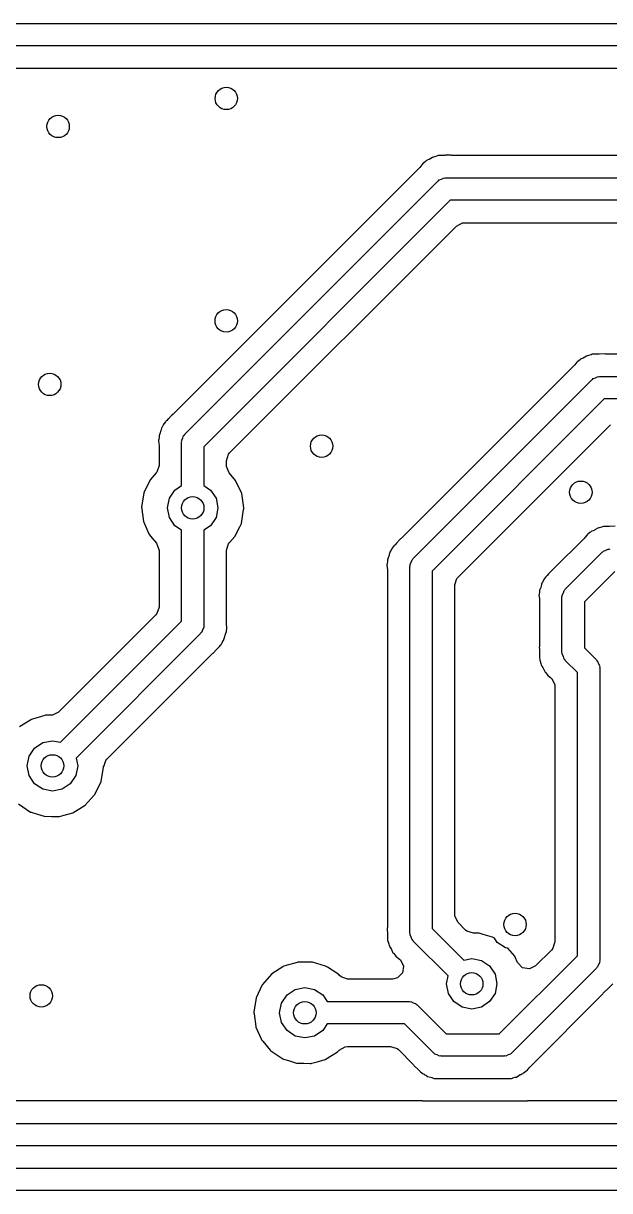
# Model space of a CAD drawing. Extents: x 100.2 to 143.8, y -109.8 to -50.2.
# Drawn here: x 119.29 to 124.52, y -104.54 to -94.13 of the extents above; entities that cross this region are included whole.
import ezdxf

# ---------------------------------------------------------------- set-up
doc = ezdxf.new("R2010")
doc.units = 0
doc.layers.add('BLACK', color=7, linetype='CONTINUOUS')

msp = doc.modelspace()

# ---------------------------------------------------------------- linework, layer by layer
at = {"layer": 'BLACK', "linetype": 'CONTINUOUS'}
for p, q in [((117.369, -94.131), (132.38, -94.131)), ((132.338, -94.331), (117.41, -94.331)), ((117.534, -94.5315), (132.214, -94.5315)), ((122.989, -95.3098), (122.98, -95.3134)), ((122.998, -95.3094), (122.989, -95.3098)), ((123.002, -95.3093), (122.998, -95.3094)), ((123.018, -95.3087), (123.002, -95.3093)), ((123.024, -95.3083), (123.018, -95.3087)), ((123.028, -95.3075), (123.024, -95.3083)), ((123.048, -95.3075), (123.028, -95.3075)), ((123.051, -95.3074), (123.048, -95.3075)), ((123.101, -95.3056), (123.051, -95.3074)), ((123.105, -95.3072), (123.101, -95.3056)), ((123.11, -95.3075), (123.105, -95.3072)), ((124.746, -95.3075), (123.11, -95.3075)), ((122.833, -95.4048), (122.824, -95.4148)), ((122.851, -95.3815), (122.833, -95.4048)), ((122.859, -95.3766), (122.851, -95.3815)), ((122.877, -95.3623), (122.859, -95.3766)), ((122.881, -95.358), (122.877, -95.3623)), ((122.886, -95.354), (122.881, -95.358)), ((122.892, -95.3512), (122.886, -95.354)), ((122.906, -95.3453), (122.892, -95.3512)), ((122.892, -95.3512), (122.892, -95.3512)), ((122.91, -95.3435), (122.906, -95.3453)), ((122.923, -95.3368), (122.91, -95.3435)), ((122.938, -95.3276), (122.923, -95.3368)), ((122.946, -95.3228), (122.938, -95.3276)), ((122.938, -95.3276), (122.938, -95.3276)), ((122.957, -95.3207), (122.946, -95.3228)), ((122.978, -95.3143), (122.957, -95.3207)), ((122.98, -95.3134), (122.978, -95.3143)), ((122.98, -95.3134), (122.98, -95.3134)), ((122.824, -95.4148), (120.625, -97.6137)), ((123.019, -95.5199), (123.04, -95.5092)), ((123.04, -95.5092), (123.048, -95.5105)), ((123.048, -95.5105), (123.056, -95.508)), ((123.056, -95.508), (124.87, -95.508)), ((120.729, -97.7933), (122.985, -95.5373)), ((122.985, -95.5373), (122.992, -95.5336)), ((122.992, -95.5336), (122.997, -95.5271)), ((122.997, -95.5271), (123.019, -95.5199)), ((123.097, -95.708), (120.9, -97.9054)), ((124.911, -95.708), (123.097, -95.708)), ((123.151, -95.9375), (123.206, -95.9097)), ((123.206, -95.9097), (123.221, -95.9085)), ((123.221, -95.9085), (124.857, -95.9085)), ((121.129, -97.9595), (123.151, -95.9375)), ((124.401, -97.0785), (124.397, -97.0793)), ((124.421, -97.0785), (124.401, -97.0785)), ((124.424, -97.0784), (124.421, -97.0785)), ((124.474, -97.0766), (124.424, -97.0784)), ((124.478, -97.0782), (124.474, -97.0766)), ((124.483, -97.0785), (124.478, -97.0782)), ((129.408, -97.0785), (124.483, -97.0785)), ((124.206, -97.1758), (124.197, -97.1858)), ((124.224, -97.1525), (124.206, -97.1758)), ((124.232, -97.1476), (124.224, -97.1525)), ((124.25, -97.1333), (124.232, -97.1476)), ((124.254, -97.129), (124.25, -97.1333)), ((124.259, -97.125), (124.254, -97.129)), ((124.265, -97.1222), (124.259, -97.125)), ((124.283, -97.1145), (124.265, -97.1222)), ((124.265, -97.1222), (124.265, -97.1222)), ((124.296, -97.1078), (124.283, -97.1145)), ((124.311, -97.0986), (124.296, -97.1078)), ((124.319, -97.0938), (124.311, -97.0986)), ((124.311, -97.0986), (124.311, -97.0986)), ((124.33, -97.0917), (124.319, -97.0938)), ((124.351, -97.0853), (124.33, -97.0917)), ((124.353, -97.0844), (124.351, -97.0853)), ((124.362, -97.0808), (124.353, -97.0844)), ((124.353, -97.0844), (124.353, -97.0844)), ((124.371, -97.0804), (124.362, -97.0808)), ((124.375, -97.0803), (124.371, -97.0804)), ((124.391, -97.0797), (124.375, -97.0803)), ((124.397, -97.0793), (124.391, -97.0797)), ((124.197, -97.1858), (122.662, -98.7212)), ((124.392, -97.2909), (124.413, -97.2802)), ((124.413, -97.2802), (124.421, -97.2815)), ((124.421, -97.2815), (124.429, -97.279)), ((124.429, -97.279), (131.677, -97.279)), ((122.766, -98.9008), (124.358, -97.3083)), ((124.358, -97.3083), (124.365, -97.3046)), ((124.365, -97.3046), (124.37, -97.2981)), ((124.37, -97.2981), (124.392, -97.2909)), ((124.47, -97.479), (122.936, -99.0129)), ((131.636, -97.479), (124.47, -97.479)), ((120.542, -97.7006), (120.538, -97.7091)), ((120.561, -97.6795), (120.542, -97.7006)), ((120.562, -97.6789), (120.561, -97.6795)), ((120.565, -97.675), (120.562, -97.6789)), ((120.568, -97.6713), (120.565, -97.675)), ((120.582, -97.6575), (120.568, -97.6713)), ((120.584, -97.6548), (120.582, -97.6575)), ((120.612, -97.6253), (120.584, -97.6548)), ((120.618, -97.6186), (120.612, -97.6253)), ((120.622, -97.6164), (120.618, -97.6186)), ((120.625, -97.6137), (120.622, -97.6164)), ((120.503, -97.7981), (120.5, -97.8046)), ((120.5, -97.8046), (120.5, -97.8109)), ((120.51, -97.7799), (120.503, -97.7981)), ((120.514, -97.7661), (120.51, -97.7799)), ((120.515, -97.7637), (120.514, -97.7661)), ((120.521, -97.7401), (120.515, -97.7637)), ((120.526, -97.7326), (120.521, -97.7401)), ((120.527, -97.7307), (120.526, -97.7326)), ((120.526, -97.7326), (120.526, -97.7326)), ((120.537, -97.7113), (120.527, -97.7307)), ((120.538, -97.7091), (120.537, -97.7113)), ((120.538, -97.7091), (120.538, -97.7091)), ((120.712, -97.8275), (120.719, -97.8052)), ((120.719, -97.8052), (120.726, -97.8005)), ((120.726, -97.8005), (120.729, -97.7933)), ((123.166, -99.067), (124.524, -97.7085)), ((120.497, -97.8399), (120.495, -97.8491)), ((120.495, -97.8491), (120.499, -97.878)), ((120.5, -97.8171), (120.497, -97.8399)), ((120.499, -97.878), (120.5, -97.8913)), ((120.5, -97.8109), (120.5, -97.8171)), ((120.5, -97.8913), (120.5, -98.0722)), ((120.7, -97.864), (120.702, -97.8563)), ((120.7, -98.2514), (120.7, -97.864)), ((120.701, -97.8484), (120.712, -97.8275)), ((120.702, -97.8563), (120.701, -97.8484)), ((120.9, -97.9054), (120.9, -98.2514)), ((121.101, -98.0295), (121.119, -97.9713)), ((121.119, -97.9713), (121.129, -97.9595)), ((120.5, -98.0722), (120.481, -98.1304)), ((121.101, -98.0718), (121.101, -98.0295)), ((121.101, -98.08), (121.101, -98.0718)), ((121.125, -98.1364), (121.101, -98.08)), ((120.42, -98.2001), (120.365, -98.3169)), ((120.475, -98.1377), (120.42, -98.2001)), ((120.481, -98.1304), (120.475, -98.1377)), ((121.183, -98.2048), (121.125, -98.1364)), ((121.237, -98.3223), (121.183, -98.2048)), ((120.365, -98.3169), (120.345, -98.4444)), ((120.592, -98.3639), (120.641, -98.2909)), ((120.641, -98.2909), (120.7, -98.2514)), ((120.9, -98.2514), (120.959, -98.2909)), ((120.959, -98.2909), (121.008, -98.3639)), ((121.255, -98.45), (121.237, -98.3223)), ((120.575, -98.45), (120.592, -98.3639)), ((121.008, -98.3639), (121.025, -98.45)), ((120.345, -98.4444), (120.346, -98.4514)), ((120.346, -98.4514), (120.346, -98.4514)), ((120.346, -98.4514), (120.347, -98.4608)), ((120.347, -98.4608), (120.362, -98.5724)), ((120.592, -98.5361), (120.575, -98.45)), ((121.025, -98.45), (121.008, -98.5361)), ((121.234, -98.5884), (121.248, -98.5046)), ((121.248, -98.5046), (121.254, -98.4649)), ((121.254, -98.4649), (121.255, -98.4611)), ((121.254, -98.4649), (121.254, -98.4649)), ((121.255, -98.4611), (121.255, -98.45)), ((120.362, -98.5724), (120.364, -98.5788)), ((120.364, -98.5788), (120.364, -98.5788)), ((120.364, -98.5788), (120.409, -98.6811)), ((120.641, -98.6091), (120.592, -98.5361)), ((120.7, -98.6486), (120.641, -98.6091)), ((120.959, -98.6091), (120.9, -98.6486)), ((121.008, -98.5361), (120.959, -98.6091)), ((121.177, -98.7045), (121.219, -98.6175)), ((121.219, -98.6175), (121.231, -98.5947)), ((121.231, -98.5947), (121.234, -98.5884)), ((121.231, -98.5947), (121.231, -98.5947)), ((124.412, -98.6305), (124.392, -98.6428)), ((124.421, -98.6289), (124.412, -98.6305)), ((124.423, -98.6284), (124.421, -98.6289)), ((124.421, -98.6289), (124.421, -98.6289)), ((124.444, -98.6221), (124.423, -98.6284)), ((124.446, -98.6211), (124.444, -98.6221)), ((124.455, -98.6175), (124.446, -98.6211)), ((124.446, -98.6211), (124.446, -98.6211)), ((124.464, -98.6172), (124.455, -98.6175)), ((124.465, -98.6171), (124.464, -98.6172)), ((124.484, -98.6164), (124.465, -98.6171)), ((124.489, -98.6161), (124.484, -98.6164)), ((124.494, -98.6153), (124.489, -98.6161)), ((124.513, -98.6153), (124.494, -98.6153)), ((124.517, -98.6152), (124.513, -98.6153)), ((124.566, -98.6133), (124.517, -98.6152)), ((120.409, -98.6811), (120.414, -98.6905)), ((120.414, -98.6905), (120.439, -98.7212)), ((120.439, -98.7212), (120.476, -98.7651)), ((120.7, -99.4586), (120.7, -98.6486)), ((120.9, -98.6486), (120.9, -99.5)), ((121.13, -98.7564), (121.177, -98.7045)), ((122.648, -98.7328), (122.621, -98.7623)), ((122.654, -98.7261), (122.648, -98.7328)), ((122.659, -98.7239), (122.654, -98.7261)), ((122.662, -98.7212), (122.659, -98.7239)), ((124.29, -98.7226), (124.018, -98.9944)), ((124.299, -98.7125), (124.29, -98.7226)), ((124.316, -98.6893), (124.299, -98.7125)), ((124.324, -98.6844), (124.316, -98.6893)), ((124.342, -98.6701), (124.324, -98.6844)), ((124.347, -98.6657), (124.342, -98.6701)), ((124.352, -98.6617), (124.347, -98.6657)), ((124.358, -98.659), (124.352, -98.6617)), ((124.372, -98.6531), (124.358, -98.659)), ((124.358, -98.659), (124.358, -98.659)), ((124.376, -98.6512), (124.372, -98.6531)), ((124.389, -98.6445), (124.376, -98.6512)), ((124.392, -98.6428), (124.389, -98.6445)), ((120.476, -98.7651), (120.499, -98.8218)), ((120.499, -98.8218), (120.5, -98.8288)), ((120.5, -98.8288), (120.5, -99.3345)), ((121.101, -98.8275), (121.119, -98.7693)), ((121.101, -99.4727), (121.101, -98.8275)), ((121.119, -98.7693), (121.126, -98.7611)), ((121.126, -98.7611), (121.13, -98.7564)), ((122.562, -98.8401), (122.557, -98.8477)), ((122.564, -98.8382), (122.562, -98.8401)), ((122.562, -98.8401), (122.562, -98.8401)), ((122.574, -98.8189), (122.564, -98.8382)), ((122.575, -98.8167), (122.574, -98.8189)), ((122.578, -98.8082), (122.575, -98.8167)), ((122.575, -98.8167), (122.575, -98.8167)), ((122.598, -98.7864), (122.578, -98.8082)), ((122.602, -98.7825), (122.598, -98.7864)), ((122.604, -98.7788), (122.602, -98.7825)), ((122.618, -98.765), (122.604, -98.7788)), ((122.621, -98.7623), (122.618, -98.765)), ((124.122, -99.174), (124.451, -98.845)), ((124.451, -98.845), (124.458, -98.8414)), ((124.458, -98.8414), (124.463, -98.8348)), ((124.463, -98.8348), (124.485, -98.8276)), ((124.485, -98.8276), (124.506, -98.817)), ((124.506, -98.817), (124.514, -98.8182)), ((124.514, -98.8182), (124.522, -98.8158)), ((122.533, -98.9475), (122.531, -98.9566)), ((122.536, -98.9246), (122.533, -98.9475)), ((122.537, -98.9121), (122.536, -98.9184)), ((122.536, -98.9184), (122.536, -98.9246)), ((122.539, -98.9056), (122.537, -98.9121)), ((122.546, -98.8874), (122.539, -98.9056)), ((122.551, -98.8736), (122.546, -98.8874)), ((122.553, -98.8655), (122.551, -98.8736)), ((122.557, -98.8477), (122.553, -98.8655)), ((122.738, -98.9559), (122.748, -98.935)), ((122.748, -98.935), (122.756, -98.9127)), ((122.756, -98.9127), (122.762, -98.908)), ((122.762, -98.908), (122.766, -98.9008)), ((122.531, -98.9566), (122.535, -98.9855)), ((122.535, -98.9855), (122.536, -98.9989)), ((122.536, -98.9989), (122.536, -102.187)), ((122.736, -98.9715), (122.739, -98.9638)), ((122.736, -102.24), (122.736, -98.9715)), ((122.739, -98.9638), (122.738, -98.9559)), ((122.936, -99.0129), (122.936, -102.199)), ((123.961, -99.052), (123.958, -99.0557)), ((123.974, -99.0382), (123.961, -99.052)), ((123.977, -99.0356), (123.974, -99.0382)), ((124.004, -99.006), (123.977, -99.0356)), ((124.01, -98.9993), (124.004, -99.006)), ((124.015, -98.9971), (124.01, -98.9993)), ((124.018, -98.9944), (124.015, -98.9971)), ((124.563, -99.0158), (124.293, -99.2862)), ((123.137, -99.137), (123.156, -99.0788)), ((123.137, -102.075), (123.137, -99.137)), ((123.156, -99.0788), (123.166, -99.067)), ((123.907, -99.1468), (123.903, -99.1606)), ((123.911, -99.1298), (123.907, -99.1468)), ((123.913, -99.1209), (123.911, -99.1298)), ((123.918, -99.1134), (123.913, -99.1209)), ((123.92, -99.1114), (123.918, -99.1134)), ((123.918, -99.1134), (123.918, -99.1134)), ((123.93, -99.0921), (123.92, -99.1114)), ((123.931, -99.0899), (123.93, -99.0921)), ((123.934, -99.0814), (123.931, -99.0899)), ((123.931, -99.0899), (123.931, -99.0899)), ((123.95, -99.0645), (123.934, -99.0814)), ((123.955, -99.0597), (123.95, -99.0645)), ((123.958, -99.0557), (123.955, -99.0597)), ((123.89, -99.2207), (123.887, -99.2298)), ((123.887, -99.2298), (123.891, -99.2587)), ((123.892, -99.1978), (123.89, -99.2207)), ((123.891, -99.2587), (123.892, -99.2721)), ((123.893, -99.1854), (123.892, -99.1917)), ((123.892, -99.1917), (123.892, -99.1978)), ((123.895, -99.1789), (123.893, -99.1854)), ((123.903, -99.1606), (123.895, -99.1789)), ((124.093, -99.2448), (124.095, -99.2371)), ((124.093, -99.7388), (124.093, -99.2448)), ((124.094, -99.2291), (124.105, -99.2082)), ((124.095, -99.2371), (124.094, -99.2291)), ((124.105, -99.2082), (124.112, -99.186)), ((124.112, -99.186), (124.118, -99.1812)), ((124.118, -99.1812), (124.122, -99.174)), ((120.5, -99.3345), (120.481, -99.3927)), ((123.892, -99.2721), (123.892, -99.6852)), ((124.293, -99.2862), (124.293, -99.6973)), ((120.471, -99.4045), (119.605, -100.27)), ((119.62, -100.539), (120.7, -99.4586)), ((120.481, -99.3927), (120.471, -99.4045)), ((120.871, -99.5707), (119.761, -100.68)), ((120.874, -99.5635), (120.871, -99.5707)), ((120.881, -99.5588), (120.874, -99.5635)), ((120.888, -99.5365), (120.881, -99.5588)), ((120.899, -99.5156), (120.888, -99.5365)), ((120.9, -99.5), (120.898, -99.5077)), ((120.898, -99.5077), (120.899, -99.5156)), ((121.09, -99.5841), (121.097, -99.5659)), ((121.097, -99.5659), (121.1, -99.5594)), ((121.097, -99.5659), (121.097, -99.5659)), ((121.1, -99.5594), (121.101, -99.5531)), ((121.101, -99.486), (121.101, -99.4727)), ((121.105, -99.5149), (121.101, -99.486)), ((121.101, -99.5469), (121.103, -99.5241)), ((121.101, -99.5531), (121.101, -99.5469)), ((121.103, -99.5238), (121.105, -99.5149)), ((121.103, -99.5241), (121.103, -99.5238)), ((121.103, -99.5238), (121.103, -99.5238)), ((121.038, -99.6851), (121.052, -99.6701)), ((121.052, -99.6701), (121.058, -99.6634)), ((121.058, -99.6634), (121.063, -99.6527)), ((121.063, -99.6527), (121.073, -99.6333)), ((121.073, -99.6333), (121.074, -99.6314)), ((121.074, -99.6314), (121.079, -99.6239)), ((121.074, -99.6314), (121.074, -99.6314)), ((121.079, -99.6239), (121.086, -99.5979)), ((121.086, -99.5979), (121.09, -99.5841)), ((120.034, -100.691), (120.975, -99.7503)), ((120.975, -99.7503), (120.978, -99.7476)), ((120.978, -99.7476), (120.982, -99.7454)), ((120.982, -99.7454), (121.016, -99.7092)), ((121.016, -99.7092), (121.018, -99.7065)), ((121.018, -99.7065), (121.032, -99.6927)), ((121.032, -99.6927), (121.035, -99.689)), ((121.035, -99.689), (121.038, -99.6851)), ((123.892, -99.6894), (123.89, -99.6941)), ((123.89, -99.6941), (123.891, -99.7092)), ((123.891, -99.7092), (123.892, -99.7435)), ((123.892, -99.6852), (123.892, -99.6894)), ((123.892, -99.7435), (123.892, -99.7472)), ((123.892, -99.7472), (123.892, -99.7667)), ((123.892, -99.7667), (123.893, -99.7711)), ((123.893, -99.7711), (123.893, -99.7763)), ((123.893, -99.7763), (123.895, -99.806)), ((124.095, -99.7464), (124.093, -99.7388)), ((124.094, -99.7544), (124.095, -99.7464)), ((124.105, -99.7753), (124.094, -99.7544)), ((124.112, -99.7975), (124.105, -99.7753)), ((124.293, -99.6973), (124.401, -99.8053)), ((123.895, -99.806), (123.898, -99.8144)), ((123.898, -99.8144), (123.898, -99.8144)), ((123.898, -99.8144), (123.899, -99.8165)), ((123.899, -99.8165), (123.905, -99.8375)), ((123.905, -99.8375), (123.908, -99.8488)), ((123.908, -99.8488), (123.914, -99.8599)), ((123.914, -99.8599), (123.922, -99.8715)), ((123.922, -99.8715), (123.928, -99.8843)), ((123.928, -99.8843), (123.939, -99.9088)), ((124.118, -99.8023), (124.112, -99.7975)), ((124.122, -99.8095), (124.118, -99.8023)), ((124.23, -99.9174), (124.122, -99.8095)), ((124.401, -99.8053), (124.404, -99.8125)), ((124.404, -99.8125), (124.411, -99.8172)), ((124.411, -99.8172), (124.418, -99.8395)), ((124.418, -99.8395), (124.429, -99.8604)), ((124.429, -99.8604), (124.428, -99.8683)), ((124.428, -99.8683), (124.43, -99.876)), ((124.43, -99.876), (124.43, -102.483)), ((123.939, -99.9088), (123.943, -99.9137)), ((123.943, -99.9137), (123.947, -99.9181)), ((123.947, -99.9181), (123.961, -99.9361)), ((123.961, -99.9361), (123.966, -99.9441)), ((123.966, -99.9441), (123.99, -99.9618)), ((123.99, -99.9618), (124, -99.9706)), ((124, -99.9706), (124.001, -99.9715)), ((124.001, -99.9715), (124.028, -100.026)), ((124.23, -102.442), (124.23, -99.9174)), ((124.028, -100.026), (124.03, -100.041)), ((124.03, -100.041), (124.03, -102.318)), ((119.481, -100.301), (119.371, -100.333)), ((119.488, -100.299), (119.481, -100.301)), ((119.481, -100.301), (119.481, -100.301)), ((119.495, -100.299), (119.488, -100.299)), ((119.498, -100.299), (119.495, -100.299)), ((119.534, -100.299), (119.498, -100.299)), ((119.55, -100.298), (119.534, -100.299)), ((119.605, -100.27), (119.55, -100.298)), ((119.364, -100.335), (119.255, -100.403)), ((119.371, -100.333), (119.364, -100.335)), ((119.371, -100.333), (119.371, -100.333)), ((119.342, -100.664), (119.391, -100.591)), ((119.391, -100.591), (119.464, -100.542)), ((119.464, -100.542), (119.55, -100.525)), ((119.55, -100.525), (119.62, -100.539)), ((119.325, -100.75), (119.342, -100.664)), ((119.761, -100.68), (119.775, -100.75)), ((120.007, -100.754), (120.025, -100.702)), ((120.025, -100.702), (120.034, -100.691)), ((119.342, -100.836), (119.325, -100.75)), ((119.775, -100.75), (119.758, -100.836)), ((119.984, -100.888), (119.999, -100.798)), ((119.999, -100.798), (120.004, -100.765)), ((120.004, -100.765), (120.005, -100.761)), ((120.004, -100.765), (120.004, -100.765)), ((120.005, -100.757), (120.005, -100.753)), ((120.005, -100.753), (120.007, -100.754)), ((120.005, -100.761), (120.005, -100.757)), ((119.391, -100.909), (119.342, -100.836)), ((119.464, -100.958), (119.391, -100.909)), ((119.709, -100.909), (119.636, -100.958)), ((119.758, -100.836), (119.709, -100.909)), ((119.927, -101.005), (119.984, -100.888)), ((119.55, -100.975), (119.464, -100.958)), ((119.636, -100.958), (119.55, -100.975)), ((119.896, -101.039), (119.923, -101.01)), ((119.923, -101.01), (119.927, -101.005)), ((119.923, -101.01), (119.923, -101.01)), ((119.247, -101.089), (119.354, -101.161)), ((119.731, -101.168), (119.841, -101.1)), ((119.841, -101.1), (119.896, -101.039)), ((119.354, -101.161), (119.361, -101.163)), ((119.361, -101.163), (119.361, -101.163)), ((119.361, -101.163), (119.416, -101.18)), ((119.416, -101.18), (119.477, -101.199)), ((119.477, -101.199), (119.542, -101.2)), ((119.542, -101.2), (119.599, -101.202)), ((119.599, -101.202), (119.599, -101.202)), ((119.599, -101.202), (119.606, -101.202)), ((119.606, -101.202), (119.613, -101.2)), ((119.613, -101.2), (119.655, -101.188)), ((119.613, -101.2), (119.613, -101.2)), ((119.655, -101.188), (119.731, -101.168)), ((123.138, -102.09), (123.137, -102.075)), ((123.166, -102.145), (123.138, -102.09)), ((123.234, -102.213), (123.166, -102.145)), ((122.536, -102.191), (122.534, -102.196)), ((122.534, -102.196), (122.534, -102.205)), ((122.534, -102.205), (122.536, -102.245)), ((122.536, -102.187), (122.536, -102.191)), ((122.536, -102.245), (122.536, -102.249)), ((122.536, -102.249), (122.536, -102.268)), ((122.536, -102.268), (122.537, -102.273)), ((122.537, -102.273), (122.537, -102.278)), ((122.537, -102.278), (122.538, -102.308)), ((122.739, -102.248), (122.736, -102.24)), ((122.738, -102.256), (122.739, -102.248)), ((122.748, -102.277), (122.738, -102.256)), ((122.756, -102.299), (122.748, -102.277)), ((122.936, -102.199), (123.218, -102.481)), ((123.245, -102.222), (123.234, -102.213)), ((123.303, -102.242), (123.245, -102.222)), ((123.336, -102.242), (123.303, -102.242)), ((123.355, -102.242), (123.336, -102.242)), ((123.389, -102.252), (123.355, -102.242)), ((123.472, -102.277), (123.389, -102.252)), ((123.479, -102.279), (123.472, -102.277)), ((123.472, -102.277), (123.472, -102.277)), ((123.49, -102.286), (123.479, -102.279)), ((122.538, -102.308), (122.542, -102.316)), ((122.542, -102.316), (122.542, -102.316)), ((122.542, -102.316), (122.543, -102.318)), ((122.543, -102.318), (122.549, -102.339)), ((122.549, -102.339), (122.551, -102.351)), ((122.551, -102.351), (122.565, -102.373)), ((122.565, -102.373), (122.572, -102.386)), ((122.762, -102.304), (122.756, -102.299)), ((122.766, -102.311), (122.762, -102.304)), ((123.077, -102.622), (122.766, -102.311)), ((123.515, -102.323), (123.49, -102.286)), ((123.588, -102.372), (123.515, -102.323)), ((123.611, -102.376), (123.588, -102.372)), ((123.671, -102.447), (123.611, -102.376)), ((124.011, -102.376), (124.001, -102.388)), ((124.03, -102.318), (124.011, -102.376)), ((122.572, -102.386), (122.582, -102.411)), ((122.582, -102.411), (122.586, -102.415)), ((122.586, -102.415), (122.591, -102.42)), ((122.591, -102.42), (122.605, -102.438)), ((122.605, -102.438), (122.61, -102.446)), ((122.61, -102.446), (122.633, -102.464)), ((122.633, -102.464), (122.643, -102.472)), ((122.643, -102.472), (122.652, -102.48)), ((122.652, -102.48), (122.679, -102.535)), ((123.218, -102.481), (123.288, -102.467)), ((123.288, -102.467), (123.374, -102.484)), ((123.374, -102.484), (123.447, -102.533)), ((123.534, -103.137), (124.23, -102.442)), ((123.674, -102.453), (123.671, -102.447)), ((123.676, -102.456), (123.674, -102.453)), ((123.674, -102.453), (123.674, -102.453)), ((123.696, -102.502), (123.676, -102.456)), ((124.001, -102.388), (123.857, -102.531)), ((124.43, -102.483), (124.428, -102.491)), ((121.604, -102.541), (121.505, -102.603)), ((121.608, -102.538), (121.604, -102.541)), ((121.614, -102.535), (121.608, -102.538)), ((121.621, -102.533), (121.614, -102.535)), ((121.731, -102.501), (121.621, -102.533)), ((121.621, -102.533), (121.621, -102.533)), ((121.738, -102.499), (121.731, -102.501)), ((121.731, -102.501), (121.731, -102.501)), ((121.745, -102.499), (121.738, -102.499)), ((121.791, -102.499), (121.745, -102.499)), ((121.867, -102.5), (121.791, -102.499)), ((121.908, -102.512), (121.867, -102.5)), ((121.984, -102.535), (121.908, -102.512)), ((121.991, -102.537), (121.984, -102.535)), ((121.984, -102.535), (121.984, -102.535)), ((122.002, -102.544), (121.991, -102.537)), ((122.093, -102.603), (122.002, -102.544)), ((122.679, -102.535), (122.67, -102.595)), ((123.447, -102.533), (123.496, -102.606)), ((124.401, -102.554), (123.646, -103.308)), ((123.697, -102.502), (123.696, -102.502)), ((123.742, -102.55), (123.697, -102.502)), ((123.802, -102.559), (123.742, -102.55)), ((123.857, -102.531), (123.802, -102.559)), ((124.404, -102.547), (124.401, -102.554)), ((124.411, -102.542), (124.404, -102.547)), ((124.418, -102.52), (124.411, -102.542)), ((124.429, -102.499), (124.418, -102.52)), ((124.428, -102.491), (124.429, -102.499)), ((121.505, -102.603), (121.42, -102.7)), ((122.099, -102.607), (122.093, -102.603)), ((122.093, -102.603), (122.093, -102.603)), ((122.106, -102.615), (122.099, -102.607)), ((122.123, -102.631), (122.106, -102.615)), ((122.106, -102.615), (122.106, -102.615)), ((122.181, -102.65), (122.123, -102.631)), ((122.582, -102.65), (122.181, -102.65)), ((122.626, -102.639), (122.582, -102.65)), ((122.67, -102.595), (122.626, -102.639)), ((123.063, -102.692), (123.077, -102.622)), ((123.08, -102.778), (123.063, -102.692)), ((123.496, -102.606), (123.513, -102.692)), ((123.513, -102.692), (123.496, -102.778)), ((124.512, -102.729), (124.546, -102.692)), ((121.42, -102.7), (121.365, -102.817)), ((121.592, -102.864), (121.641, -102.791)), ((121.641, -102.791), (121.714, -102.742)), ((121.714, -102.742), (121.8, -102.725)), ((121.8, -102.725), (121.886, -102.742)), ((121.886, -102.742), (121.959, -102.791)), ((121.959, -102.791), (121.999, -102.85)), ((123.129, -102.851), (123.08, -102.778)), ((123.496, -102.778), (123.447, -102.851)), ((123.808, -103.431), (124.457, -102.781)), ((124.457, -102.781), (124.46, -102.776)), ((124.46, -102.776), (124.464, -102.774)), ((124.464, -102.774), (124.505, -102.733)), ((124.505, -102.733), (124.508, -102.731)), ((124.508, -102.731), (124.512, -102.729)), ((121.365, -102.817), (121.345, -102.944)), ((121.575, -102.95), (121.592, -102.864)), ((121.999, -102.85), (122.73, -102.85)), ((122.73, -102.85), (122.738, -102.852)), ((122.738, -102.852), (122.746, -102.851)), ((122.746, -102.851), (122.767, -102.862)), ((122.767, -102.862), (122.789, -102.869)), ((122.789, -102.869), (122.794, -102.876)), ((122.794, -102.876), (122.801, -102.879)), ((122.801, -102.879), (123.059, -103.137)), ((123.202, -102.9), (123.129, -102.851)), ((123.288, -102.917), (123.202, -102.9)), ((123.374, -102.9), (123.288, -102.917)), ((123.447, -102.851), (123.374, -102.9)), ((121.345, -102.944), (121.346, -102.951)), ((121.346, -102.951), (121.346, -102.951)), ((121.346, -102.951), (121.347, -102.96)), ((121.347, -102.96), (121.362, -103.072)), ((121.592, -103.036), (121.575, -102.95)), ((121.362, -103.072), (121.364, -103.079)), ((121.364, -103.079), (121.364, -103.079)), ((121.364, -103.079), (121.411, -103.184)), ((121.641, -103.109), (121.592, -103.036)), ((121.714, -103.158), (121.641, -103.109)), ((121.959, -103.109), (121.886, -103.158)), ((121.999, -103.05), (121.959, -103.109)), ((122.689, -103.05), (121.999, -103.05)), ((122.947, -103.308), (122.689, -103.05)), ((121.411, -103.184), (121.414, -103.191)), ((121.414, -103.191), (121.424, -103.203)), ((121.424, -103.203), (121.492, -103.284)), ((121.8, -103.175), (121.714, -103.158)), ((121.886, -103.158), (121.8, -103.175)), ((123.059, -103.137), (123.534, -103.137)), ((121.492, -103.284), (121.492, -103.284)), ((121.492, -103.284), (121.497, -103.289)), ((121.497, -103.289), (121.604, -103.361)), ((121.981, -103.368), (122.091, -103.3)), ((122.091, -103.3), (122.095, -103.295)), ((122.095, -103.295), (122.106, -103.283)), ((122.106, -103.283), (122.159, -103.253)), ((122.159, -103.253), (122.18, -103.251)), ((122.18, -103.251), (122.565, -103.251)), ((122.565, -103.251), (122.623, -103.269)), ((122.623, -103.269), (122.635, -103.279)), ((122.635, -103.279), (122.767, -103.412)), ((122.954, -103.312), (122.947, -103.308)), ((122.959, -103.318), (122.954, -103.312)), ((122.981, -103.326), (122.959, -103.318)), ((123.634, -103.318), (123.612, -103.326)), ((123.639, -103.312), (123.634, -103.318)), ((123.646, -103.308), (123.639, -103.312)), ((121.604, -103.361), (121.611, -103.363)), ((121.611, -103.363), (121.611, -103.363)), ((121.611, -103.363), (121.655, -103.377)), ((121.655, -103.377), (121.727, -103.399)), ((121.727, -103.399), (121.792, -103.4)), ((121.792, -103.4), (121.849, -103.402)), ((121.849, -103.402), (121.849, -103.402)), ((121.849, -103.402), (121.856, -103.402)), ((121.856, -103.402), (121.863, -103.4)), ((121.863, -103.4), (121.911, -103.387)), ((121.863, -103.4), (121.863, -103.4)), ((121.911, -103.387), (121.981, -103.368)), ((122.767, -103.412), (122.77, -103.415)), ((122.77, -103.415), (122.772, -103.42)), ((122.772, -103.42), (122.779, -103.426)), ((123.002, -103.336), (122.981, -103.326)), ((123.01, -103.335), (123.002, -103.336)), ((123.017, -103.337), (123.01, -103.335)), ((123.576, -103.337), (123.017, -103.337)), ((123.583, -103.335), (123.576, -103.337)), ((123.591, -103.336), (123.583, -103.335)), ((123.612, -103.326), (123.591, -103.336)), ((122.779, -103.426), (122.808, -103.453)), ((122.808, -103.453), (122.811, -103.456)), ((122.811, -103.456), (122.825, -103.47)), ((122.825, -103.47), (122.828, -103.472)), ((122.828, -103.472), (122.832, -103.476)), ((122.832, -103.476), (122.854, -103.496)), ((122.854, -103.496), (122.863, -103.499)), ((122.863, -103.499), (122.863, -103.499)), ((122.863, -103.499), (122.865, -103.5)), ((122.865, -103.5), (122.884, -103.51)), ((122.884, -103.51), (122.886, -103.512)), ((122.886, -103.512), (122.886, -103.512)), ((122.886, -103.512), (122.894, -103.517)), ((122.894, -103.517), (122.92, -103.523)), ((122.92, -103.523), (122.933, -103.527)), ((122.933, -103.527), (122.952, -103.535)), ((123.654, -103.531), (123.674, -103.525)), ((123.674, -103.525), (123.686, -103.523)), ((123.686, -103.523), (123.708, -103.509)), ((123.708, -103.509), (123.721, -103.502)), ((123.721, -103.502), (123.725, -103.501)), ((123.725, -103.501), (123.735, -103.496)), ((123.735, -103.496), (123.739, -103.494)), ((123.739, -103.494), (123.746, -103.491)), ((123.739, -103.494), (123.739, -103.494)), ((123.746, -103.491), (123.751, -103.487)), ((123.751, -103.487), (123.755, -103.483)), ((123.755, -103.483), (123.773, -103.469)), ((123.773, -103.469), (123.781, -103.464)), ((123.781, -103.464), (123.799, -103.441)), ((123.799, -103.441), (123.808, -103.431)), ((122.952, -103.535), (122.952, -103.535)), ((122.952, -103.535), (122.957, -103.537)), ((122.957, -103.537), (123.611, -103.537)), ((123.611, -103.537), (123.611, -103.537)), ((123.611, -103.537), (123.611, -103.537)), ((123.611, -103.537), (123.611, -103.537)), ((123.611, -103.537), (123.613, -103.537)), ((123.613, -103.537), (123.629, -103.536)), ((123.629, -103.536), (123.634, -103.536)), ((123.634, -103.536), (123.643, -103.536)), ((123.643, -103.536), (123.651, -103.532)), ((123.651, -103.532), (123.654, -103.531)), ((123.651, -103.532), (123.651, -103.532)), ((122.849, -103.736), (110.062, -103.736)), ((122.852, -103.737), (122.849, -103.736)), ((123.611, -103.737), (122.852, -103.737)), ((123.782, -103.737), (123.611, -103.737)), ((123.611, -103.737), (123.611, -103.737)), ((123.611, -103.737), (123.611, -103.737)), ((123.785, -103.736), (123.782, -103.737)), ((125.085, -103.736), (123.785, -103.736)), ((110.009, -103.936), (125.209, -103.936)), ((125.251, -104.136), (110.05, -104.136)), ((112.149, -104.336), (125.423, -104.336)), ((125.464, -104.536), (112.19, -104.536))]:
    msp.add_line(p, q, dxfattribs=at)
at = {"layer": 'BLACK'}
for centre in [(121.1, -94.8), (119.6, -95.05), (121.099, -96.783), (119.525, -97.349), (121.95, -97.9), (124.261, -98.311), (120.8, -98.45), (119.55, -100.75), (123.674, -102.164), (123.288, -102.692), (119.45, -102.8), (121.8, -102.95)]:
    msp.add_circle(centre, 0.1, dxfattribs=at)

doc.saveas('drawing.dxf')
